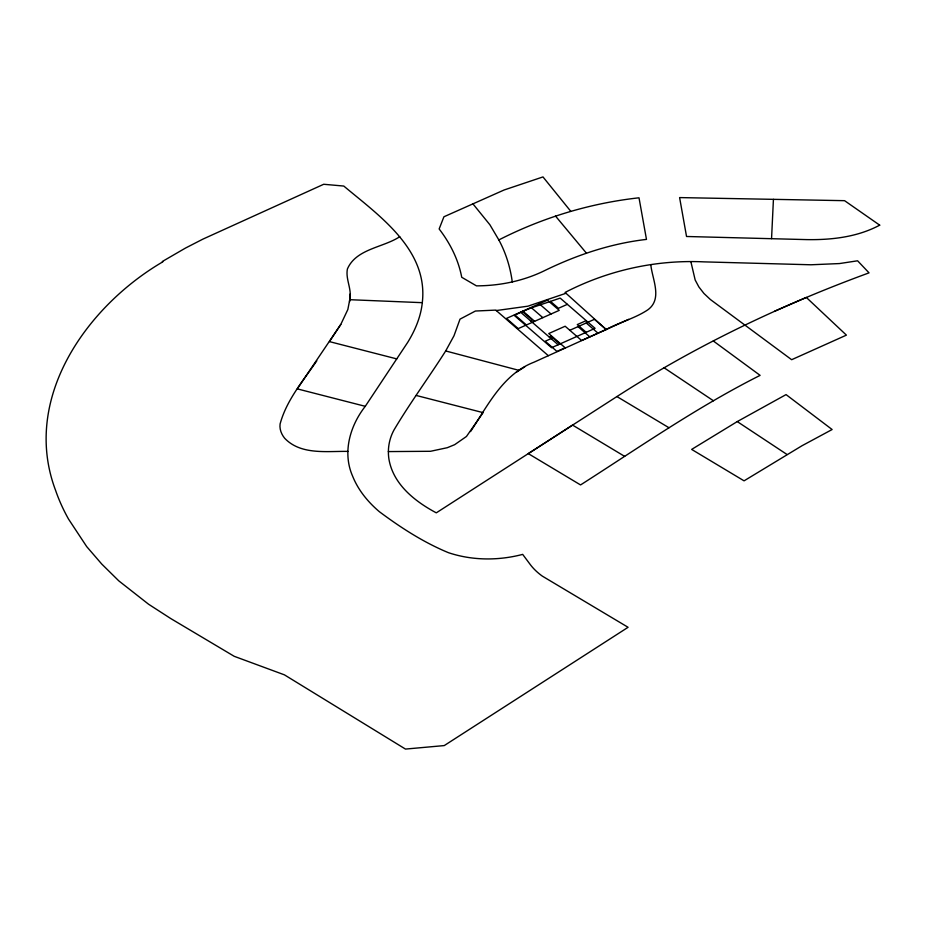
<?xml version="1.0" encoding="UTF-8"?>
<svg xmlns="http://www.w3.org/2000/svg" width="926" height="926" viewBox="0 0 926 926"><rect width="100%" height="100%" fill="white"/><g stroke="black" fill="none" stroke-linecap="round" stroke-linejoin="round"><path stroke-width="1.39" d="M771.555 238.63L773.43 199.345M422.291 302.675C428.564 249.65 378.931 215.55 343.789 186.057L323.706 184.274L202.944 239.105L185.455 248.087L162.328 261.502L162.849 261.803C86.118 306.633 21.148 399.152 55.595 490.398A387.531 240.714 0 0 0 68.524 519.069L86.697 546.606L101.779 564.084L118.817 580.88L148.577 604.227L170.708 618.522L234.22 656.314L284.421 674.846L405.472 749.076L444.248 745.58L628.083 627.296L542.3 576.111A80.18 49.796 0 0 1 530.436 564.779L522.681 554.385C498.454 560.762 472.295 560.658 448.45 552.683C423.714 542.474 400.75 527.646 379.336 511.673A163.381 101.478 0 0 1 352.644 476.219C342.203 452.617 349.959 425.844 365.272 406.317L407.683 342.4C415.126 330.35 420.844 316.842 422.291 302.675L349.739 299.7L347.84 309.515L340.78 324.447L297.269 388.874L365.272 406.317M349.739 299.7C352.158 289.213 345.363 279.293 347.4 268.98C356.186 248.666 383.295 247.636 399.766 236.686M349.588 301.783L350.121 294.005M650.793 264.593C652.159 279.004 662.877 298.878 647.841 309.816C635.039 318.37 619.691 322.179 606.194 329.517L565.068 292.442C607.792 270.334 655.944 259.593 704.015 261.873L810.968 264.778L839.465 263.563L857.603 260.796L869.039 272.857C780.977 305.071 695.808 345.757 616.924 396.56L436.296 512.842C415.022 501.498 393.249 484.414 388.943 459.203C387.369 449.203 389.14 438.889 393.99 430C410.021 402.914 428.796 377.519 445.684 350.954L453.995 335.779L460.014 319.146L475.408 311.032L495.746 310.106L548.342 355.7M340.78 324.447L329.448 341.613L396.745 358.894M388.341 451.587L430.544 451.286L447.27 447.709L454.666 444.677L466.461 436.47L483.106 412.637L416.168 395.448M470.524 431.574C487.747 405.588 502.934 374.092 534.013 362.193L628.673 319.331M316.796 360.827C303.115 380.945 286.562 399.997 280.092 423.992C279.374 429.201 281.411 434.236 284.652 438.241C300.857 455.291 326.971 451.031 347.945 451.402M624.68 456.391L572.581 425.092L528.295 453.624L580.556 484.935C639.611 447.165 697.336 406.919 760.107 375.366L713.309 340.976M516.349 372.183L524.741 366.881M737.258 421.585L786.058 394.603L832.127 429.525L801.962 445.765L744.064 480.837L691.653 449.411L737.258 421.585L787.007 454.481M472.769 203.662L489.912 224.798L498.836 239.927C542.578 217.622 590.198 203.199 639.009 197.805L646.475 239.406C610.477 243.526 575.764 255.287 543.354 271.237C522.484 281.18 499.496 285.798 476.439 285.856L461.727 277.279C458.393 259.581 450.071 243.179 439.144 228.965L443.924 216.777L504.126 189.98L542.983 176.924L570.833 211.383M530.459 320.755L532.207 319.979L522.53 311.587M567.372 304.33L558.471 308.289L550.495 301.378M549.28 337.064L551.028 336.288L559.917 343.997M586.193 320.639L577.28 324.598L586.17 332.307M553.412 337.585L545.206 341.243L556.966 351.44L565.173 347.782L548.748 333.545L565.149 326.241L581.586 340.479L606.194 329.517L594.434 319.331L569.826 330.281M774.622 311.217L806.326 297.443L846.41 335.131L791.649 359.705L710.404 299.538L703.945 293.461L698.864 286.921L695.171 279.999L690.889 261.734M565.994 293.276L527.924 306.182L496.255 310.557M445.684 350.954L519.173 370.412M616.924 396.56L668.954 427.731M664.011 367.726L713.448 400.784M586.227 322.977L597.988 333.175M578.021 326.635L589.781 336.821M539.279 303.809L551.039 314.007M531.073 307.467L542.833 317.664M522.866 311.113L534.626 321.31M520.782 312.363L558.17 344.773M514.659 314.771L526.419 324.968M555.519 216.071L586.459 253.215M498.836 239.927C505.885 252.96 510.307 267.301 512.275 281.955M879.7 225.157C857.326 237.125 831.432 240.054 806.407 239.602L686.536 236.489L679.603 197.585L844.57 200.676L879.7 225.157M547.486 300.163L506.464 318.428L518.224 328.614L559.246 310.349L547.486 300.163M529.359 308.555L514.161 315.315L551.56 347.713L595.082 328.348L560.184 298.103L529.359 308.555"/></g></svg>
